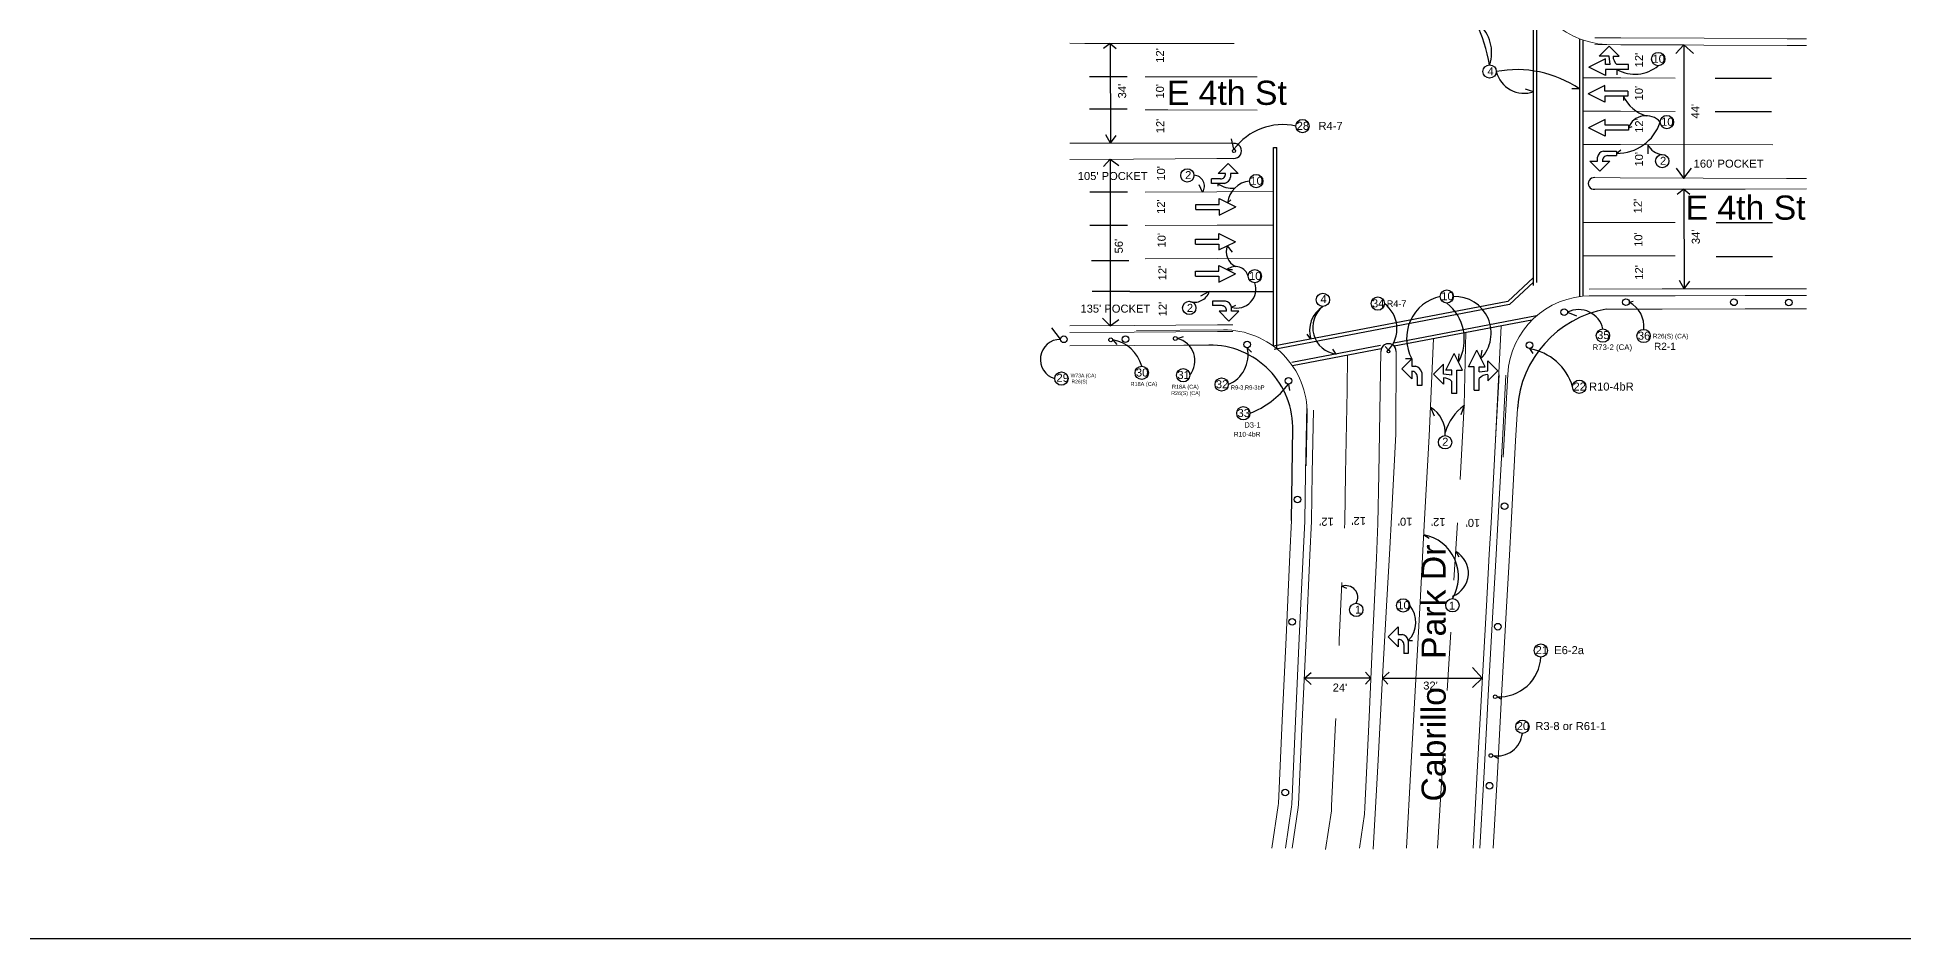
# Paper-space layout 'Layout1' of a CAD drawing. Header units: inches. Extents: x 0 to 35.9, y 0 to 23.6.
# Drawn here: x 16.697 to 20.46, y 9.178 to 10.995 of the extents above; entities that cross this region are included whole.
import ezdxf

# ---------------------------------------------------------------- set-up
doc = ezdxf.new("R2010")
doc.units = ezdxf.units.IN
doc.header["$MEASUREMENT"] = 0
doc.layers.get('0').update_dxf_attribs({"lineweight": 30})
for name, color, linetype in [('C-ROAD', 7, 'Continuous'), ('C-SIDEWALK-CURB', 92, 'Continuous'), ('SIDEWALK IN INTERSECTION', 50, 'Continuous'), ('STREET SIGNS', 7, 'Continuous')]:
    doc.layers.add(name, color=color, linetype=linetype)
doc.styles.get("Standard").update_dxf_attribs({"font": 'arial.ttf'})

# ---------------------------------------------------------------- blocks, each defined once
blk = doc.blocks.new('TITLEBLOCK ARCHD24X36')
blk.add_line((35.909, 9.5136), (0.0306, 9.5136))
at = {"ltscale": 0.125}
blk.add_lwpolyline([(0.0306, 23.9435), (35.909, 23.9435), (35.909, 9.5136), (0.0306, 9.5136)], close=True, dxfattribs=at)

psp = doc.layouts.get("Layout1")

# ---------------------------------------------------------------- linework, layer by layer
at = {"color": 7}
for p, q in [((19.8821, 10.93, 0.9536), (19.8821, 10.9189, 0.9536)), ((19.895, 10.8761), (19.895, 10.8672)), ((19.9052, 10.8126, 0.9536), (19.9126, 10.8151, 0.9536)), ((19.11, 10.7691, 0.9536), (19.1047, 10.79, 0.9536)), ((19.8811, 10.7609, 0.9536), (19.8901, 10.7678, 0.9536)), ((19.0776, 10.7004, 0.9536), (19.0776, 10.6948, 0.9536)), ((19.0968, 10.6613, 0.9536), (19.1038, 10.667, 0.9536)), ((19.0964, 10.5745, 0.9536), (19.1062, 10.562, 0.9536)), ((19.0964, 10.5267, 0.9536), (19.1073, 10.5267, 0.9536)), ((19.907, 10.461, 0.9536), (19.9149, 10.463, 0.9536)), ((19.105, 10.4508, 0.9536), (19.114, 10.4552, 0.9536)), ((19.7826, 10.4408, 0.9536), (19.8007, 10.4334, 0.9536)), ((18.76, 10.3862, 0.9536), (18.7426, 10.4091, 0.9536)), ((18.9955, 10.3878), (19.0079, 10.3918, 0.9536)), ((18.8654, 10.3851), (18.874, 10.376, 1.9072)), ((19.1367, 10.3691, 0.9536), (19.145, 10.3606, 0.9538)), ((19.4215, 10.3646, 1.8925), (19.415, 10.3717, 0.9536)), ((19.5626, 10.3409, 0.9536), (19.5638, 10.3567, 0.9536)), ((19.6078, 10.3472, 0.9536), (19.6105, 10.3643, 0.9536)), ((19.7057, 10.3676, 0.9536), (19.7123, 10.3574, 0.9536)), ((19.4683, 10.3469, 0.9536), (19.4557, 10.3469, 0.9536)), ((19.2198, 10.2958, 0.9536), (19.2219, 10.2828, 0.9536)), ((19.4613, 9.7791, 0.9536), (19.47, 9.7791, 0.9536)), ((19.6404, 9.6658, 0.9536), (19.6478, 9.6614, 0.9536)), ((19.6316, 9.5472, 0.9536), (19.6436, 9.5413, 0.9536))]:
    psp.add_line(p, q, dxfattribs=at)
for centre, radius in [((19.11, 10.7659, 1.9016), 0.00321), ((18.8615, 10.3851), 0.00388), ((18.9917, 10.3878), 0.00388), ((19.4215, 10.3618, 1.8925), 0.00285), ((19.6367, 9.6658, 0.9536), 0.00364), ((19.6279, 9.5472, 0.9536), 0.00376)]:
    psp.add_circle(centre, radius, dxfattribs=at)
for centre, radius, start, end in [((19.9182, 10.9935), 0.0731, 240.3916, 310.2025), ((19.9626, 10.9087), 0.075, 205.7448, 253.1465), ((19.9408, 10.7987), 0.0382, 41.7032, 158.6076), ((19.2081, 10.6973, 0.9536), 0.1216, 77.3688, 143.7823), ((19.8822, 10.8526), 0.0917, 269.3044, 341.9026), ((19.1062, 10.7377), 0.047, 232.5202, 276.361), ((19.1464, 10.6555), 0.0499, 95.7644, 173.3128), ((19.128, 10.5629), 0.0337, 159.7599, 243.7695), ((19.1131, 10.5062), 0.0265, 15.7849, 129.1172), ((19.116, 10.4873), 0.0381, 253.1141, 19.3976), ((19.5443, 10.3882), 0.0864, 102.45, 208.5049), ((19.5545, 10.3986), 0.074, 316.0585, 91.5873), ((19.8812, 10.4124), 0.0551, 353.7037, 62.086), ((19.3752, 10.4077), 0.0633, 317.0291, 52.8963), ((19.4816, 10.3862), 0.0928, 330.772, 51.7338), ((19.8049, 10.3958), 0.0502, 12.9568, 116.309), ((18.76, 10.3457, 0.9536), 0.0404, 89.9762, 253.6023), ((18.9853, 10.3429), 0.046, 320.858, 77.1977), ((18.854, 10.3137), 0.0723, 14.7438, 80.9144), ((19.0738, 10.3547), 0.0645, 292.5185, 12.8773), ((19.6864, 10.2581, 0.9536), 0.1112, 16.9264, 79.996), ((19.0783, 10.4022), 0.177, 291.1461, 323.0507), ((19.4242, 9.8162), 0.0524, 315.0484, 39.9607), ((19.6447, 9.7497, 0.9536), 0.084, 267.0316, 357.2282), ((19.6408, 9.5972, 0.9536), 0.0508, 259.5656, 354.0443)]:
    psp.add_arc(centre, radius, start, end, dxfattribs=at)
at = {"layer": 'C-ROAD', "color": 7, "linetype": 'Continuous', "lineweight": 0, "flags": 128}
for points, elevation in [([(20.0169, 10.9794), (19.8615, 10.9801, -0.397057), (19.6908, 11.1613), (19.6908, 11.2617)], 0.9536), ([(19.6526, 10.1484), (19.6618, 10.3154, -0.397752), (19.8289, 10.4738), (19.9997, 10.4741)], 0.9536), ([(18.9134, 10.4042), (19.0887, 10.4053, -0.421227), (19.2573, 10.2347), (19.2555, 10.1309)], 0.9549)]:
    psp.add_lwpolyline(points, format="xyb", dxfattribs=dict(at, elevation=elevation))
at = {"layer": 'C-SIDEWALK-CURB', "color": 7}
for p, q in [((18.8606, 10.9826, 2.8564), (18.8471, 10.972, 1.9031)), ((18.8606, 10.9826, 2.8564), (18.8609, 10.7815, 2.854)), ((18.8606, 10.9826, 2.8564), (18.8724, 10.9723, 1.9031)), ((20.0169, 10.9794, 0.9536), (20.0007, 10.9619, 0.9536)), ((20.0169, 10.9794, 0.9536), (20.0169, 10.7112, 0.9536)), ((20.0169, 10.9794, 0.9536), (20.0363, 10.9623, 0.9536)), ((18.8945, 10.9155, 1.9019), (18.8188, 10.9155, 1.9019)), ((20.0798, 10.9124, 1.9001), (20.1936, 10.9124, 1.9001)), ((19.7138, 10.8853, 0.9536), (19.6978, 10.8906, 0.9536)), ((19.8067, 10.891, 0.9536), (19.7912, 10.891, 0.9536)), ((18.8945, 10.8498, 1.9019), (18.8188, 10.8498, 1.9019)), ((20.0799, 10.8454, 2.8479), (20.1938, 10.8454, 2.8479)), ((18.8609, 10.7815, 2.854), (18.8513, 10.7983, 1.9031)), ((18.8609, 10.7815, 2.854), (18.8722, 10.7973, 1.9031)), ((19.9443, 10.7786, 1.9036), (19.9443, 10.7602, 1.9036)), ((18.8601, 10.7495, 0.9536), (18.8472, 10.7346, 0.9536)), ((18.8601, 10.7495, 0.9536), (18.8601, 10.4135, 0.9536)), ((18.8601, 10.7495, 0.9536), (18.8779, 10.7367, 0.9536)), ((20.0169, 10.7112, 0.9536), (20.0023, 10.731, 0.9536)), ((20.0169, 10.7112, 0.9536), (20.0323, 10.731, 0.9536)), ((19.0468, 10.6829, 0.9536), (19.0396, 10.6977, 0.9536)), ((20.0171, 10.6888, 1.9069), (20.0036, 10.6783, 0.9536)), ((20.0171, 10.6888, 1.9069), (20.0174, 10.4877, 1.9044)), ((20.0171, 10.6888, 1.9069), (20.029, 10.6785, 0.9536)), ((18.895, 10.6825, 2.8505), (18.8193, 10.6825, 2.8505)), ((18.895, 10.6154, 2.848), (18.8193, 10.6154, 2.848)), ((20.0821, 10.6219, 2.8549), (20.1959, 10.6219, 2.8549)), ((18.8981, 10.5442, 2.847), (18.8224, 10.5442, 2.847)), ((20.0821, 10.5533, 3.8014), (20.1959, 10.5533, 3.8014)), ((20.0174, 10.4877, 1.9044), (20.0079, 10.5046, 0.9536)), ((20.0174, 10.4877, 1.9044), (20.0288, 10.5036, 0.9536)), ((18.8998, 10.4823, 2.8466), (18.8241, 10.4823, 2.8466)), ((18.8998, 10.4823, 2.8466), (19.1896, 10.4823, 1.8982)), ((19.0602, 10.4823, 1.8982), (19.0424, 10.4733, 0.9536)), ((18.8601, 10.4135, 0.9536), (18.8452, 10.4288, 0.9536)), ((18.8601, 10.4135, 0.9536), (18.8775, 10.4259, 0.9536)), ((19.2648, 10.3866, 0.9536), (19.2573, 10.3964, 0.9536)), ((19.316, 10.3565, 0.9536), (19.3093, 10.3662, 0.9536)), ((19.5061, 10.2491, 0.9536), (19.5139, 10.2322, 0.9536)), ((19.5741, 10.2528, 0.9536), (19.5672, 10.2337, 0.9536)), ((19.2257, 10.0209, 1.9051), (19.2286, 10.207, 0.9549)), ((19.4926, 9.9923, 1.9006), (19.5036, 9.9855, 1.9006)), ((19.557, 9.9586, 0.9536), (19.5633, 9.9476, 0.9536)), ((19.3276, 9.8884, 0.9536), (19.337, 9.8849, 0.9536)), ((19.2522, 9.703, 0.9536), (19.2658, 9.7145, 0.0117)), ((19.3858, 9.703, 0.9536), (19.3749, 9.7156, 0.0117)), ((19.4097, 9.703, 0.9536), (19.4227, 9.7152, 2.0779)), ((19.6103, 9.703, 0.9536), (19.591, 9.7247, 0.9536)), ((19.3858, 9.703, 0.9536), (19.2522, 9.703, 0.9536)), ((19.2658, 9.6902, 0.0117), (19.2522, 9.703, 0.9536)), ((19.3858, 9.703, 0.9536), (19.3752, 9.691, 0.0117)), ((19.4097, 9.703, 0.9536), (19.6103, 9.703, 0.9536)), ((19.4204, 9.691, 2.0779), (19.4097, 9.703, 0.9536)), ((19.591, 9.6842, 0.9536), (19.6103, 9.703, 0.9536))]:
    psp.add_line(p, q, dxfattribs=at)
at = {"layer": 'C-SIDEWALK-CURB', "color": 7, "linetype": 'Continuous', "lineweight": 0}
for p, q in [((19.5535, 9.9006, 1.8981), (19.5605, 10.0165, 1.8981)), ((19.5399, 9.6782, 1.8981), (19.5471, 9.7958, 1.8981)), ((19.5206, 9.3608, 1.8981), (19.5319, 9.5469, 1.8981))]:
    psp.add_line(p, q, dxfattribs=at)
at = {"layer": 'C-SIDEWALK-CURB', "color": 7, "linetype": 'Continuous', "lineweight": 0, "extrusion": (-0.004894, -0.000778742, 0.999988), "elevation": 1.8012, "flags": 128}
psp.add_lwpolyline([(20.2732, 10.9933), (20.2343, 10.9935), (20.0667, 10.9943), (19.8991, 10.9951), (19.8465, 10.9953)], dxfattribs=at)
at = {"layer": 'C-SIDEWALK-CURB', "color": 7, "linetype": 'Continuous', "lineweight": 0, "extrusion": (-0.001282, -0.999999, 8.72413e-09), "elevation": -11.0068, "flags": 128}
for points in [[(19.0963, 1.9), (18.9628, 1.9004), (18.7952, 1.9008), (18.7651, 1.9006)], [(19.0963, 1.9045), (18.9628, 1.9049), (18.7952, 1.9053), (18.7651, 1.9051)]]:
    psp.add_lwpolyline(points, dxfattribs=at)
at = {"layer": 'C-SIDEWALK-CURB', "color": 7, "linetype": 'Continuous', "lineweight": 0, "extrusion": (-0.004894, -0.000740061, 0.999988), "elevation": 1.7927, "flags": 128}
psp.add_lwpolyline([(20.2732, 10.9795), (20.2342, 10.9797), (20.0666, 10.9805), (19.899, 10.9813), (19.8464, 10.9815)], dxfattribs=at)
at = {"layer": 'C-SIDEWALK-CURB', "color": 7, "linetype": 'Continuous', "lineweight": 0, "extrusion": (-0.004894, -0.000779165, 0.999988), "elevation": 1.7968, "flags": 128}
psp.add_lwpolyline([(20.2732, 10.9796), (20.2342, 10.9798), (20.0666, 10.9806), (19.899, 10.9814), (19.8464, 10.9816)], dxfattribs=at)
at = {"layer": 'C-SIDEWALK-CURB', "color": 7, "linetype": 'Continuous', "lineweight": 0, "extrusion": (9.78736e-11, -0.899397, 0.437133), "elevation": -8.986, "flags": 128}
psp.add_lwpolyline([(19.1569, 6.4815), (18.9768, 6.4819), (18.9308, 6.482)], dxfattribs=at)
at = {"layer": 'C-SIDEWALK-CURB', "color": 7, "linetype": 'Continuous', "lineweight": 0, "extrusion": (-0.004893, -0.000372709, 0.999988), "elevation": 1.7981, "flags": 128}
psp.add_lwpolyline([(20.0087, 10.9131), (19.8987, 10.9136), (19.8221, 10.914)], dxfattribs=at)
at = {"layer": 'C-SIDEWALK-CURB', "color": 7, "linetype": 'Continuous', "lineweight": 0, "extrusion": (-3.78353e-10, -0.899397, 0.437133), "elevation": -8.9246, "flags": 128}
psp.add_lwpolyline([(19.1569, 6.4544), (18.9768, 6.4548), (18.9308, 6.455)], dxfattribs=at)
at = {"layer": 'C-SIDEWALK-CURB', "color": 7, "linetype": 'Continuous', "lineweight": 0, "extrusion": (-0.004892, -0.000269465, 0.999988), "elevation": 1.8006, "flags": 128}
psp.add_lwpolyline([(20.0088, 10.8459), (19.8984, 10.8464), (19.8238, 10.8467)], dxfattribs=at)
at = {"layer": 'C-SIDEWALK-CURB', "color": 7, "linetype": 'Continuous', "lineweight": 0, "extrusion": (-0.001282, -0.999999, 8.72598e-09), "elevation": -10.8057, "flags": 128}
psp.add_lwpolyline([(19.0963, 1.9025), (18.9628, 1.9029), (18.7952, 1.9033), (18.7654, 1.9031)], dxfattribs=at)
at = {"layer": 'C-SIDEWALK-CURB', "color": 7, "linetype": 'Continuous', "lineweight": 0, "extrusion": (1.26344e-10, 0.715725, 0.698382), "elevation": 9.044, "flags": 128}
psp.add_lwpolyline([(-20.1962, -6.1647), (-19.889, -6.1655), (-19.8139, -6.1658)], dxfattribs=at)
at = {"layer": 'C-SIDEWALK-CURB', "color": 7, "linetype": 'Continuous', "lineweight": 0, "extrusion": (0.000496508, 0.000274097, 1), "elevation": 1.9131, "flags": 128}
psp.add_lwpolyline([(18.7783, 10.748), (18.9067, 10.7488), (19.0742, 10.7499), (19.1089, 10.7501)], dxfattribs=at)
at = {"layer": 'C-SIDEWALK-CURB', "color": 7, "linetype": 'Continuous', "lineweight": 0, "extrusion": (-0.004888, 0.000538269, 0.999988), "elevation": 1.8106, "flags": 128}
psp.add_lwpolyline([(20.2732, 10.7091), (20.2329, 10.7093), (20.0653, 10.7101), (19.8977, 10.7109), (19.8464, 10.7111)], dxfattribs=at)
at = {"layer": 'C-SIDEWALK-CURB', "color": 7, "linetype": 'Continuous', "lineweight": 0, "extrusion": (-0.001042, -3.13225e-05, 0.999999), "elevation": 1.8858, "flags": 128}
psp.add_lwpolyline([(19.8392, 10.6887), (19.9747, 10.6889), (20.1423, 10.6891), (20.2661, 10.6893)], dxfattribs=at)
at = {"layer": 'C-SIDEWALK-CURB', "color": 7, "linetype": 'Continuous', "lineweight": 0, "extrusion": (0.00049797, 4.06029e-05, 1), "elevation": 1.912, "flags": 128}
psp.add_lwpolyline([(18.9298, 10.6824), (19.0746, 10.6833), (19.1874, 10.684)], dxfattribs=at)
at = {"layer": 'C-SIDEWALK-CURB', "color": 7, "linetype": 'Continuous', "lineweight": 0, "extrusion": (3.60523e-12, 0.07937, 0.996845), "elevation": 2.7362, "flags": 128}
psp.add_lwpolyline([(-18.9308, -10.4312), (-19.076, -10.4321), (-19.1903, -10.4323)], dxfattribs=at)
at = {"layer": 'C-SIDEWALK-CURB', "color": 7, "linetype": 'Continuous', "lineweight": 0, "extrusion": (-7.89661e-11, -0.585258, 0.810847), "elevation": -4.6692, "flags": 128}
psp.add_lwpolyline([(19.8136, 9.7292), (19.9728, 9.7295), (19.9997, 9.7295)], dxfattribs=at)
at = {"layer": 'C-SIDEWALK-CURB', "color": 7, "linetype": 'Continuous', "lineweight": 0, "extrusion": (5.33684e-12, 0.07937, 0.996845), "elevation": 2.7295, "flags": 128}
psp.add_lwpolyline([(-18.9308, -10.3645), (-19.0764, -10.3654), (-19.1895, -10.3656)], dxfattribs=at)
at = {"layer": 'C-SIDEWALK-CURB', "color": 7, "linetype": 'Continuous', "lineweight": 0, "extrusion": (-9.03385e-10, -0.585258, 0.810847), "elevation": -4.6319, "flags": 128}
psp.add_lwpolyline([(19.8131, 9.6734), (19.9729, 9.6736), (19.9997, 9.6737)], dxfattribs=at)
at = {"layer": 'C-SIDEWALK-CURB', "color": 7, "linetype": 'Continuous', "lineweight": 0, "extrusion": (-0.001042, 4.72603e-05, 0.999999), "elevation": 1.8841, "flags": 128}
psp.add_lwpolyline([(19.8282, 10.4874), (19.975, 10.4876), (20.1426, 10.4879), (20.2661, 10.488)], dxfattribs=at)
at = {"layer": 'C-SIDEWALK-CURB', "color": 7, "linetype": 'Continuous', "lineweight": 0, "extrusion": (-0.001042, -2.13649e-05, 0.999999), "elevation": 1.8879, "flags": 128}
psp.add_lwpolyline([(19.8282, 10.4875), (19.975, 10.4877), (20.1426, 10.488), (20.2661, 10.4882)], dxfattribs=at)
at = {"layer": 'C-SIDEWALK-CURB', "color": 7, "linetype": 'Continuous', "lineweight": 0, "extrusion": (-0.001042, -1.76161e-06, 0.999999), "elevation": 1.8925, "flags": 128}
psp.add_lwpolyline([(19.8282, 10.4738), (19.975, 10.474), (20.1426, 10.4743), (20.2661, 10.4744)], dxfattribs=at)
at = {"layer": 'C-SIDEWALK-CURB', "color": 7, "linetype": 'Continuous', "lineweight": 0, "extrusion": (-0.001776, 0.767406, 0.641159), "elevation": 9.2085, "flags": 128}
psp.add_lwpolyline([(-19.8845, -5.2004), (-19.9972, -5.2003), (-20.1648, -5.2001), (-20.2883, -5.1999)], dxfattribs=at)
at = {"layer": 'C-SIDEWALK-CURB', "color": 7, "linetype": 'Continuous', "lineweight": 0, "extrusion": (0.000497478, 0.000119139, 1), "elevation": 1.9089, "flags": 128}
psp.add_lwpolyline([(18.7783, 10.4132), (18.9079, 10.414), (19.0755, 10.415), (19.1069, 10.4152)], dxfattribs=at)
at = {"layer": 'C-SIDEWALK-CURB', "color": 7, "linetype": 'Continuous', "lineweight": 0, "extrusion": (0.00049789, 5.33088e-05, 1), "elevation": 1.9127, "flags": 128}
psp.add_lwpolyline([(18.7783, 10.4133), (18.9079, 10.4141), (19.0755, 10.4152), (19.1069, 10.4154)], dxfattribs=at)
at = {"layer": 'C-SIDEWALK-CURB', "color": 7, "linetype": 'Continuous', "lineweight": 0, "extrusion": (0.000497862, 5.7845e-05, 1), "elevation": 1.9172, "flags": 128}
psp.add_lwpolyline([(18.7783, 10.3996), (18.908, 10.4004), (19.0756, 10.4015), (19.107, 10.4017)], dxfattribs=at)
at = {"layer": 'C-SIDEWALK-CURB', "color": 7, "linetype": 'Continuous', "lineweight": 0, "elevation": 1.8981, "flags": 128}
psp.add_lwpolyline([(19.5659, 10.1039), (19.5741, 10.2528), (19.5777, 10.4005)], dxfattribs=at)
at = {"layer": 'C-SIDEWALK-CURB', "color": 7, "linetype": 'Continuous', "lineweight": 0, "extrusion": (-0.998483, 0.055053, 0.001125), "elevation": -19.0448, "flags": 128}
psp.add_lwpolyline([(-10.4252, 1.9192), (-10.5792, 1.9201), (-10.7468, 1.9211), (-10.9143, 1.922), (-11.0187, 1.9226), (-11.0819, 1.9226), (-11.2495, 1.9226), (-11.4792, 0.975)], dxfattribs=at)
at = {"layer": 'C-SIDEWALK-CURB', "color": 7, "linetype": 'Continuous', "lineweight": 0, "extrusion": (0.006257, -0.99998, 0.000108713), "elevation": -10.255, "flags": 128}
psp.add_lwpolyline([(18.8438, 1.9084), (18.9737, 1.9083), (19.0733, 1.9083), (19.1255, 0.956)], dxfattribs=at)
at = {"layer": 'C-SIDEWALK-CURB', "color": 7, "linetype": 'Continuous', "lineweight": 0, "extrusion": (-0.998483, 0.055058, 5.50713e-10), "elevation": -19.0469, "flags": 128}
psp.add_lwpolyline([(-10.4253, 1.8933), (-10.5793, 1.8942), (-10.7469, 1.8951), (-10.9144, 1.8961), (-11.0188, 1.8967), (-11.082, 1.8967), (-11.2496, 1.8967), (-11.3804, 1.8967)], dxfattribs=at)
at = {"layer": 'C-SIDEWALK-CURB', "color": 7, "linetype": 'Continuous', "lineweight": 0, "extrusion": (-0.998483, 0.055058, 8.90147e-10), "elevation": -19.0606, "flags": 128}
psp.add_lwpolyline([(-10.4261, 1.9022), (-10.5793, 1.9031), (-10.7469, 1.9041), (-10.9144, 1.905), (-11.0188, 1.9056), (-11.082, 1.9056), (-11.2496, 1.9056), (-11.3804, 1.9056)], dxfattribs=at)
at = {"layer": 'C-SIDEWALK-CURB', "color": 7, "linetype": 'Continuous', "lineweight": 0, "extrusion": (-0.998483, 0.055058, 1.28224e-10), "elevation": -19.0874, "flags": 128}
psp.add_lwpolyline([(-10.4275, 1.9022), (-10.5793, 1.9031), (-10.7469, 1.9041), (-10.9144, 1.905), (-11.0188, 1.9056), (-11.082, 1.9056), (-11.2496, 1.9056), (-11.315, 1.9056)], dxfattribs=at)
at = {"layer": 'C-SIDEWALK-CURB', "color": 7, "linetype": 'Continuous', "lineweight": 0, "extrusion": (-3.54874e-05, -0.010721, 0.999943), "elevation": 1.7893, "flags": 128}
psp.add_lwpolyline([(19.3277, 9.9161), (19.3224, 9.8002), (19.3219, 9.7891)], dxfattribs=at)
at = {"layer": 'C-SIDEWALK-CURB', "color": 7, "linetype": 'Continuous', "lineweight": 0, "extrusion": (-0.127916, -0.004754, 0.991774), "elevation": -0.6387, "flags": 128}
psp.add_lwpolyline([(-8.8977, 19.7397), (-8.8891, 19.7389), (-8.7221, 19.7249), (-8.7123, 19.7241), (-8.6349, 19.7094)], dxfattribs=at)
at = {"layer": 'C-SIDEWALK-CURB', "color": 7, "linetype": 'Continuous', "lineweight": 0}
for points in [[(19.4578, 9.3608, 1.8971), (19.4666, 9.5219, 1.898), (19.4759, 9.6892, 1.899), (19.4851, 9.8566, 1.8999), (19.4908, 9.9608, 1.9006), (19.4943, 10.0239, 1.9006), (19.5036, 10.1912, 1.9006), (19.5119, 10.3876, 1.8961)], [(19.3385, 10.3541, 0.9491), (19.3379, 10.2829, 0.9491), (19.3349, 10.1154, 0.9491), (19.3332, 10.0175, 1.8975), (19.3327, 10.0059, 1.8974)], [(19.4059, 10.3618, 1.8925), (19.4049, 10.2817, 0.9478), (19.4019, 10.1142, 0.9478), (19.4002, 10.0153, 1.8962), (19.397, 9.9448, 1.8954), (19.3893, 9.7774, 1.8937), (19.3816, 9.61, 1.8919), (19.3739, 9.4426, 1.8901), (19.3733, 9.4293, 1.89), (19.363, 9.3608, 1.8883)], [(19.3905, 9.3583, 1.8957), (19.3997, 9.5256, 1.8967), (19.4089, 9.6929, 1.8976), (19.4182, 9.8603, 1.8986), (19.4239, 9.9645, 1.8992), (19.4274, 10.0276, 1.8992), (19.4366, 10.1949, 1.8992), (19.4371, 10.3618, 1.8925)], [(19.2566, 10.2534, 0.9567), (19.2542, 10.1168, 0.9567), (19.2525, 10.02, 1.9051), (19.2494, 9.9516, 1.9044), (19.2417, 9.7842, 1.9026), (19.234, 9.6168, 1.9008), (19.2263, 9.4494, 1.899), (19.226, 9.4437, 1.8989), (19.2136, 9.3608, 1.8968)], [(19.2701, 10.2436, 0.9478), (19.2679, 10.1165, 0.9478), (19.2662, 10.0196, 1.8962), (19.263, 9.9509, 1.8954), (19.2553, 9.7835, 1.8937), (19.2476, 9.6161, 1.8919), (19.2399, 9.4487, 1.8901), (19.2397, 9.4424, 1.89), (19.2274, 9.3608, 1.8879)], [(19.2701, 10.2436, 0.9522), (19.2679, 10.1165, 0.9522), (19.2662, 10.0196, 1.9007), (19.263, 9.9509, 1.8999), (19.2553, 9.7835, 1.8981), (19.2476, 9.6161, 1.8963), (19.2399, 9.4487, 1.8946), (19.2397, 9.4424, 1.8944), (19.2274, 9.3608, 1.8924)], [(19.2257, 10.0209, 1.9051), (19.2226, 9.9528, 1.9044), (19.2149, 9.7854, 1.9026), (19.2072, 9.618, 1.9008), (19.1995, 9.4506, 1.899), (19.1993, 9.4463, 1.8989), (19.1865, 9.3608, 1.8967)]]:
    psp.add_polyline3d(points, dxfattribs=at)
at = {"layer": 'C-SIDEWALK-CURB', "color": 7}
for centre, radius in [((19.9654, 10.9511), 0.0134), ((19.6254, 10.9259, 0.9536), 0.0134), ((19.9828, 10.8241), 0.0134), ((19.2481, 10.8159, 0.9536), 0.0134), ((19.0159, 10.7166, 0.9536), 0.0134), ((19.9734, 10.7455, 0.9536), 0.0134), ((19.1548, 10.7051), 0.0134), ((19.152, 10.5134), 0.0134), ((19.0199, 10.4494, 0.9536), 0.0134), ((19.2892, 10.4658, 0.9536), 0.0134), ((19.4, 10.4582), 0.0134), ((19.5391, 10.4725), 0.0134), ((19.9003, 10.461, 0.9536), 0.0067), ((20.118, 10.4608, 0.9536), 0.0067), ((20.2286, 10.4602, 0.9536), 0.0067), ((19.7759, 10.4408, 0.9536), 0.0067), ((18.7668, 10.3862, 0.9536), 0.0067), ((18.8911, 10.3863, 0.9536), 0.0067), ((19.8538, 10.3936), 0.0134), ((19.9359, 10.3929), 0.0134), ((19.1367, 10.3758, 0.9536), 0.0067), ((19.7057, 10.3743, 0.9536), 0.0067), ((18.762, 10.307, 0.9536), 0.0134), ((18.9239, 10.3187), 0.0134), ((19.0076, 10.3138), 0.0134), ((19.0851, 10.2951), 0.0134), ((19.2198, 10.3025, 0.9536), 0.0067), ((19.8062, 10.2905, 0.9536), 0.0134), ((19.1288, 10.2371), 0.0134), ((19.5355, 10.1786, 0.9536), 0.0134), ((19.2381, 10.0635, 0.9536), 0.0067), ((19.6556, 10.05, 0.9536), 0.0067), ((19.451, 9.8498), 0.0134), ((19.5504, 9.8501, 0.9536), 0.0134), ((19.2272, 9.8166, 0.9536), 0.0067), ((19.3565, 9.8408, 0.9536), 0.0134), ((19.6419, 9.807, 0.9536), 0.0067), ((19.7286, 9.759, 0.9536), 0.0134), ((19.6914, 9.6053, 0.9536), 0.0134), ((19.625, 9.4865, 0.9536), 0.0067), ((19.2134, 9.4727, 0.9536), 0.0067)]:
    psp.add_circle(centre, radius, dxfattribs=at)
for centre, radius, start, end in [((19.2069, 10.8565, 0.9536), 0.4266, 11.1893, 35.3038), ((19.5506, 10.9641, 0.9536), 0.0788, 341.6548, 48.5597), ((19.6803, 10.7043, 0.9536), 0.2254, 55.9029, 100.5937), ((19.6949, 10.9399, 0.9536), 0.0578, 194.0628, 289.133), ((19.9756, 10.7934, 0.9536), 0.0346, 205.4209, 266.3812), ((19.0289, 10.6951, 0.9536), 0.0216, 325.7874, 89.0112), ((19.8361, 10.7003, 1.9018), 0.0118, 84.0758, 275.7274), ((19.0303, 10.4927, 0.9536), 0.0317, 250.6793, 340.7887), ((19.3201, 10.4035, 0.9536), 0.0578, 122.3087, 197.0099), ((19.3226, 10.41, 0.9536), 0.0539, 128.3256, 262.9292), ((19.8987, 10.2327, 1.898), 0.2177, 100.141, 176.2487), ((19.061, 10.207, 0.9549), 0.1676, 358.2288, 90.4898), ((19.4215, 10.3618, 1.8925), 0.0156, 359.5492, 180), ((19.4773, 10.1981, 0.9536), 0.0585, 353.9556, 60.5462), ((19.6318, 10.1717, 0.9536), 0.0996, 125.4144, 164.5968), ((19.4762, 9.9076, 2.8475), 0.0863, 329.2577, 79.0304), ((19.5327, 9.915, 0.9536), 0.0499, 290.9883, 60.8305), ((19.3357, 9.866, 0.9536), 0.0238, 330.4482, 109.8946)]:
    psp.add_arc(centre, radius, start, end, dxfattribs=at)
psp.add_point((20.0169, 10.7112, 0.9536), dxfattribs=at)
at = {"layer": 'SIDEWALK IN INTERSECTION', "color": 7}
for p, q in [((19.7138, 10.4948, 0.9536), (19.7138, 11.0237, 0.9536)), ((19.7205, 10.5008, 0.9536), (19.7205, 11.0237, 0.9536)), ((19.8067, 10.992, 0.9536), (19.8067, 10.4723, 0.9536)), ((19.8134, 10.9896, 0.9536), (19.8134, 10.4731, 0.9536)), ((19.1896, 10.3723, 0.9536), (19.1896, 10.7726, 0.9536)), ((19.1896, 10.7726, 0.9536), (19.1963, 10.7726, 0.9536)), ((19.1963, 10.367, 0.9536), (19.1963, 10.7726, 0.9536)), ((19.6621, 10.4624, 0.9536), (19.7138, 10.5105, 0.9536)), ((19.6653, 10.4562, 0.9536), (19.7138, 10.5014, 0.9536)), ((19.6621, 10.4624, 0.9536), (19.1896, 10.3723, 0.9536)), ((19.6653, 10.4562, 0.9536), (19.1909, 10.3657, 0.9536)), ((19.7202, 10.4336, 0.9536), (19.432, 10.3786, 0.9536)), ((19.7107, 10.4249, 0.9536), (19.4332, 10.3721, 0.9536)), ((19.4055, 10.3736, 0.9536), (19.2265, 10.3394, 0.9536)), ((19.4068, 10.367, 0.9536), (19.2277, 10.3329, 0.9536))]:
    psp.add_line(p, q, dxfattribs=at)
psp.add_arc((19.11, 10.7659, 1.9016), 0.0153, 266.7448, 93.4495, dxfattribs=at)
at = {"layer": 'STREET SIGNS', "color": 7}
for p, q in [((19.8587, 10.9518, 0.9536), (19.8251, 10.935, 0.9536)), ((19.8465, 10.9571, 0.9536), (19.8666, 10.9772, 0.9536)), ((19.8666, 10.9571, 0.9536), (19.8465, 10.9571, 0.9536)), ((19.8587, 10.94, 0.9536), (19.8587, 10.9518, 0.9536)), ((19.8666, 10.9772, 0.9536), (19.8867, 10.9571, 0.9536)), ((19.8687, 10.94, 0.9536), (19.8666, 10.9571, 0.9536)), ((19.8742, 10.9571, 0.9536), (19.8867, 10.9571, 0.9536)), ((19.8587, 10.9182, 0.9536), (19.8251, 10.935, 0.9536)), ((19.8687, 10.94, 0.9536), (19.8587, 10.94, 0.9536)), ((19.8587, 10.93, 0.9536), (19.8587, 10.9182, 0.9536)), ((19.9056, 10.93, 0.9536), (19.8587, 10.93, 0.9536)), ((19.9056, 10.94, 0.9536), (19.8817, 10.94, 0.9536)), ((19.9056, 10.94, 0.9536), (19.8817, 10.94, 0.9536)), ((19.9056, 10.93, 0.9536), (19.9056, 10.94, 0.9536)), ((19.8574, 10.8979, 0.9536), (19.8239, 10.8812, 0.9536)), ((19.8574, 10.8644, 0.9536), (19.8239, 10.8812, 0.9536)), ((19.8574, 10.8862, 0.9536), (19.8574, 10.8979, 0.9536)), ((19.9043, 10.8862, 0.9536), (19.8574, 10.8862, 0.9536)), ((19.8574, 10.8761, 0.9536), (19.8574, 10.8644, 0.9536)), ((19.9043, 10.8761, 0.9536), (19.8574, 10.8761, 0.9536)), ((19.9043, 10.8862, 0.9536), (19.9043, 10.8761, 0.9536)), ((19.8583, 10.8294, 0.9536), (19.8248, 10.8126, 0.9536)), ((19.8583, 10.7959, 0.9536), (19.8248, 10.8126, 0.9536)), ((19.8583, 10.8177, 0.9536), (19.8583, 10.8294, 0.9536)), ((19.9052, 10.8177, 0.9536), (19.8583, 10.8177, 0.9536)), ((19.8583, 10.8076, 0.9536), (19.8583, 10.7959, 0.9536)), ((19.9052, 10.8076, 0.9536), (19.8583, 10.8076, 0.9536)), ((19.9052, 10.8177, 0.9536), (19.9052, 10.8076, 0.9536)), ((19.8549, 10.7654, 0.9536), (19.8811, 10.7654, 0.9536)), ((19.8811, 10.7654, 0.9536), (19.8811, 10.7564, 0.9536)), ((19.098, 10.7407, 0.9536), (19.0779, 10.7206, 0.9536)), ((19.1182, 10.7206, 0.9536), (19.098, 10.7407, 0.9536)), ((19.8275, 10.7453, 0.9536), (19.8476, 10.7252, 0.9536)), ((19.8275, 10.7453, 0.9536), (19.8426, 10.7453, 0.9536)), ((19.8426, 10.7453, 0.9536), (19.8426, 10.753, 0.9536)), ((19.8476, 10.7252, 0.9536), (19.8677, 10.7453, 0.9536)), ((19.8526, 10.7453, 0.9536), (19.8526, 10.7455, 0.9536)), ((19.8526, 10.7453, 0.9536), (19.8677, 10.7453, 0.9536)), ((19.8631, 10.7564, 0.9536), (19.8811, 10.7564, 0.9536)), ((19.0645, 10.7004, 0.9536), (19.0645, 10.7094, 0.9536)), ((19.0826, 10.7094, 0.9536), (19.0645, 10.7094, 0.9536)), ((19.0907, 10.7004, 0.9536), (19.0645, 10.7004, 0.9536)), ((19.093, 10.7206, 0.9536), (19.0779, 10.7206, 0.9536)), ((19.093, 10.7206, 0.9536), (19.093, 10.7203, 0.9536)), ((19.1182, 10.7206, 0.9536), (19.1031, 10.7206, 0.9536)), ((19.1031, 10.7206, 0.9536), (19.1031, 10.7128, 0.9536)), ((19.0332, 10.6479, 0.9536), (19.0332, 10.658, 0.9536)), ((19.0332, 10.658, 0.9536), (19.0801, 10.658, 0.9536)), ((19.0801, 10.658, 0.9536), (19.0801, 10.6697, 0.9536)), ((19.0801, 10.6697, 0.9536), (19.1136, 10.6529, 0.9536)), ((19.0801, 10.6362, 0.9536), (19.1136, 10.6529, 0.9536)), ((19.0332, 10.6479, 0.9536), (19.0801, 10.6479, 0.9536)), ((19.0801, 10.6479, 0.9536), (19.0801, 10.6362, 0.9536)), ((19.0327, 10.5779, 0.9536), (19.0327, 10.5879, 0.9536)), ((19.0327, 10.5879, 0.9536), (19.0796, 10.5879, 0.9536)), ((19.0327, 10.5779, 0.9536), (19.0796, 10.5779, 0.9536)), ((19.0796, 10.5879, 0.9536), (19.0796, 10.5997, 0.9536)), ((19.0796, 10.5997, 0.9536), (19.1131, 10.5829, 0.9536)), ((19.0796, 10.5662, 0.9536), (19.1131, 10.5829, 0.9536)), ((19.0796, 10.5779, 0.9536), (19.0796, 10.5662, 0.9536)), ((19.0327, 10.5133, 0.9536), (19.0327, 10.5234, 0.9536)), ((19.0327, 10.5234, 0.9536), (19.0796, 10.5234, 0.9536)), ((19.0327, 10.5133, 0.9536), (19.0796, 10.5133, 0.9536)), ((19.0796, 10.5234, 0.9536), (19.0796, 10.5351, 0.9536)), ((19.0796, 10.5351, 0.9536), (19.1131, 10.5184, 0.9536)), ((19.0796, 10.5016, 0.9536), (19.1131, 10.5184, 0.9536)), ((19.0796, 10.5133, 0.9536), (19.0796, 10.5016, 0.9536)), ((19.0664, 10.4632, 0.9536), (19.0664, 10.4543, 0.9536)), ((19.0926, 10.4632, 0.9536), (19.0664, 10.4632, 0.9536)), ((19.0845, 10.4543, 0.9536), (19.0664, 10.4543, 0.9536)), ((19.0999, 10.423, 0.9536), (19.0798, 10.4431, 0.9536)), ((19.0949, 10.4431, 0.9536), (19.0798, 10.4431, 0.9536)), ((19.0949, 10.4431, 0.9536), (19.0949, 10.4434, 0.9536)), ((19.12, 10.4431, 0.9536), (19.0999, 10.423, 0.9536)), ((19.105, 10.4431, 0.9536), (19.105, 10.4508, 0.9536)), ((19.12, 10.4431, 0.9536), (19.105, 10.4431, 0.9536)), ((19.5374, 10.3241, 0.9536), (19.5542, 10.3577, 0.9536)), ((19.571, 10.3241, 0.9536), (19.5542, 10.3577, 0.9536)), ((19.5827, 10.3305, 0.9536), (19.5994, 10.364, 0.9536)), ((19.6162, 10.3305, 0.9536), (19.5994, 10.364, 0.9536)), ((19.4683, 10.3469, 0.9536), (19.4482, 10.3268, 0.9536)), ((19.4482, 10.3268, 0.9536), (19.4683, 10.3067, 0.9536)), ((19.4683, 10.3469, 0.9536), (19.4683, 10.3318, 0.9536)), ((19.4683, 10.3318, 0.9536), (19.4761, 10.3318, 0.9536)), ((19.4683, 10.3218, 0.9536), (19.4683, 10.3067, 0.9536)), ((19.4683, 10.3218, 0.9536), (19.4686, 10.3218, 0.9536)), ((19.4795, 10.3113, 0.9536), (19.4795, 10.2933, 0.9536)), ((19.4884, 10.3194, 0.9536), (19.4884, 10.2933, 0.9536)), ((19.5321, 10.3363, 0.9536), (19.512, 10.3162, 0.9536)), ((19.512, 10.3162, 0.9536), (19.5321, 10.2961, 0.9536)), ((19.5321, 10.3162, 0.9536), (19.5321, 10.3363, 0.9536)), ((19.5492, 10.3141, 0.9536), (19.5321, 10.3162, 0.9536)), ((19.5492, 10.3241, 0.9536), (19.5374, 10.3241, 0.9536)), ((19.5492, 10.3141, 0.9536), (19.5492, 10.3241, 0.9536)), ((19.5592, 10.3241, 0.9536), (19.571, 10.3241, 0.9536)), ((19.5592, 10.2772, 0.9536), (19.5592, 10.3241, 0.9536)), ((19.5944, 10.3305, 0.9536), (19.5827, 10.3305, 0.9536)), ((19.5944, 10.2836, 0.9536), (19.5944, 10.3305, 0.9536)), ((19.6044, 10.3305, 0.9536), (19.6162, 10.3305, 0.9536)), ((19.6044, 10.3204, 0.9536), (19.6044, 10.3305, 0.9536)), ((19.6044, 10.3204, 0.9536), (19.6215, 10.3225, 0.9536)), ((19.6215, 10.3225, 0.9536), (19.6215, 10.3426, 0.9536)), ((19.6215, 10.3426, 0.9536), (19.6416, 10.3225, 0.9536)), ((19.6416, 10.3225, 0.9536), (19.6215, 10.3024, 0.9536)), ((19.6215, 10.3149, 0.9536), (19.6215, 10.3024, 0.9536)), ((19.4884, 10.2933, 0.9536), (19.4795, 10.2933, 0.9536)), ((19.5321, 10.3086, 0.9536), (19.5321, 10.2961, 0.9536)), ((19.5492, 10.2772, 0.9536), (19.5492, 10.3011, 0.9536)), ((19.5492, 10.2772, 0.9536), (19.5492, 10.3011, 0.9536)), ((19.5592, 10.2772, 0.9536), (19.5492, 10.2772, 0.9536)), ((19.5944, 10.2836, 0.9536), (19.6044, 10.2836, 0.9536)), ((19.6044, 10.2836, 0.9536), (19.6044, 10.3074, 0.9536)), ((19.6044, 10.2836, 0.9536), (19.6044, 10.3074, 0.9536)), ((19.4412, 9.8066, 0.9536), (19.4211, 9.7865, 0.9536)), ((19.4211, 9.7865, 0.9536), (19.4412, 9.7664, 0.9536)), ((19.4412, 9.8066, 0.9536), (19.4412, 9.7915, 0.9536)), ((19.4412, 9.7915, 0.9536), (19.4489, 9.7915, 0.9536)), ((19.4412, 9.7815, 0.9536), (19.4412, 9.7664, 0.9536)), ((19.4412, 9.7815, 0.9536), (19.4414, 9.7815, 0.9536)), ((19.4523, 9.771, 0.9536), (19.4523, 9.753, 0.9536)), ((19.4613, 9.753, 0.9536), (19.4523, 9.753, 0.9536)), ((19.4613, 9.7791, 0.9536), (19.4613, 9.753, 0.9536))]:
    psp.add_line(p, q, dxfattribs=at)
for centre, radius, start, end in [((19.8985, 10.9576, 0.9536), 0.0243, 181.1927, 226.2918), ((19.8574, 10.7506, 0.9536), 0.015, 99.372, 170.6298), ((19.8631, 10.746, 0.9536), 0.0104, 90, 182.5066), ((19.0826, 10.7198, 0.9536), 0.0104, 270, 2.5066), ((19.0882, 10.7153, 0.9536), 0.015, 279.372, 350.6298), ((19.0901, 10.4484, 0.9536), 0.015, 9.3702, 80.628), ((19.0845, 10.4438, 0.9536), 0.0104, 357.4934, 90), ((19.469, 10.3113, 0.9536), 0.0104, 0, 92.5066), ((19.4736, 10.317, 0.9536), 0.015, 9.372, 80.6298), ((19.622, 10.2907, 0.9536), 0.0243, 91.1927, 136.2918), ((19.5316, 10.2843, 0.9536), 0.0243, 43.7082, 88.8073), ((19.4465, 9.7767, 0.9536), 0.015, 9.372, 80.6298), ((19.4419, 9.771, 0.9536), 0.0104, 0, 92.5066)]:
    psp.add_arc(centre, radius, start, end, dxfattribs=at)

# ---------------------------------------------------------------- block references
psp.add_blockref('TITLEBLOCK ARCHD24X36', (-0.0114, -0.3354))

# ---------------------------------------------------------------- texts
at = {"color": 7, "linetype": 'Continuous', "attachment_point": 1}
for s, insert, char_height, width in [('R4-7\\P', (19.418, 10.4646, 0.9536), 0.01304, 0.039218), ('R26(S) (CA)', (19.9542, 10.3973, 0.9536), 0.009334, 0.073868), ('R73-2 (CA) ', (19.8329, 10.3759, 0.9536), 0.011288, 0.081956), ('R2-1', (19.9569, 10.3792, 0.9536), 0.01439, 0.040352), ('R18A (CA)\\P', (18.9013, 10.3002, 0.9536), 0.00798, 0.055409), ('R26(S) (CA)\\P', (18.9834, 10.2815, 0.9536), 0.007684, 0.060833), ('R18A (CA)\\P', (18.985, 10.2946, 0.9536), 0.00798, 0.055409), ('R9-3,R9-3bP ', (19.1036, 10.2932, 0.9536), 0.00834, 0.080571), ('R10-4bR\\P', (19.1096, 10.1997, 0.9536), 0.00964, 0.055409), ('D3-1', (19.131, 10.2191, 0.9536), 0.01079, 0.030318)]:
    psp.add_mtext(s, dxfattribs=dict(at, insert=insert, char_height=char_height, width=width))
at = {"layer": 'C-SIDEWALK-CURB', "color": 7, "linetype": 'Continuous', "attachment_point": 1}
for s, insert, char_height, width, rotation in [("12'", (18.9527, 10.9436, 0.9536), 0.01613, 2.33897, 90), ("12'", (19.9185, 10.9343, 0.9536), 0.01613, 2.33897, 90), ("34'", (18.8764, 10.8718, 1.9031), 0.01613, 2.33897, 90), ("10'", (18.9526, 10.8714, 0.9536), 0.01613, 2.33897, 90), ("10'", (19.9183, 10.8676, 0.9536), 0.01613, 2.33897, 90), ("44'", (20.0318, 10.8312, 0.9536), 0.01613, 2.33897, 90), ("12'", (18.9531, 10.8015, 0.9536), 0.01613, 2.33897, 90), ("12'", (19.9188, 10.8023, 0.9536), 0.01613, 2.33897, 90), ("10'", (19.9185, 10.7344, 0.9536), 0.01613, 2.33897, 90), ("10'", (18.9548, 10.706, 0.9536), 0.01613, 2.33897, 90), ('2', (19.969, 10.7541, 0.9536), 0.0161, 2.33897, 359.3421), ("12'", (18.9547, 10.6389, 0.9536), 0.01613, 2.33897, 90), ("12'", (19.9159, 10.6401, 0.9536), 0.01613, 2.33897, 90), ("56'", (18.8697, 10.5593, 1.9031), 0.01613, 2.33897, 90), ("10'", (18.956, 10.5712, 0.9536), 0.01613, 2.33897, 90), ("10'", (19.9172, 10.5725, 0.9536), 0.01613, 2.33897, 90), ("34'", (20.033, 10.578, 0.9536), 0.01613, 2.33897, 90), ("12'", (18.9575, 10.5051, 0.9536), 0.01613, 2.33897, 90), ("12'", (19.9186, 10.5063, 0.9536), 0.01613, 2.33897, 90), ("12'", (18.9581, 10.4325, 0.9536), 0.01613, 2.33897, 90), ("12'", (19.3111, 10.0103, 0.9536), 0.01613, 2.33897, 180), ("12'", (19.3761, 10.0119, 0.9536), 0.01613, 2.33897, 180), ("10'", (19.4697, 10.0105, 0.9536), 0.01613, 2.33897, 180), ("12'", (19.5365, 10.0097, 0.9536), 0.01613, 2.33897, 180), ("10'", (19.6064, 10.0082, 0.9536), 0.01613, 2.33897, 180), ('Cabrillo   Park Dr', (19.4881, 9.4546, 0.9536), 0.048706, 7.061751, 90)]:
    psp.add_mtext(s, dxfattribs=dict(at, insert=insert, char_height=char_height, width=width, rotation=rotation))
for s, insert, char_height, width in [('10', (19.9537, 10.9597), 0.01613, 2.33897), ('4', (19.621, 10.9345, 0.9536), 0.0161, 2.33897), ('E 4th St', (18.9745, 10.9074, 0.9536), 0.04871, 7.061751), ('28   R4-7\\P', (19.2364, 10.8245, 0.9536), 0.01613, 4.758466), ('10', (19.9711, 10.8327), 0.01613, 2.33897), ('2', (19.0114, 10.7252, 0.9536), 0.0161, 2.33897), ("160' POCKET", (20.0367, 10.7483, 0.9536), 0.016132, 2.33897), ("105' POCKET", (18.795, 10.7234, 0.9536), 0.016132, 2.33897), ('10', (19.143, 10.7137), 0.01613, 2.33897), ('E 4th St', (20.0203, 10.676, 0.9536), 0.04871, 7.061751), ('10', (19.1403, 10.522), 0.01613, 2.33897), ('4', (19.2844, 10.4754, 0.9536), 0.0161, 2.33897), ('34', (19.3882, 10.4667), 0.01613, 2.33897), ('10', (19.5278, 10.4812), 0.01613, 2.33897), ("135' POCKET", (18.8004, 10.4561, 0.9536), 0.016132, 2.33897), ('2', (19.0151, 10.4576, 0.9536), 0.0161, 2.33897), ('35', (19.8421, 10.4028), 0.01613, 2.33897), ('36', (19.9242, 10.4015), 0.01613, 2.33897), ('29', (18.752, 10.3167), 0.01613, 2.33897), ('W73A (CA)', (18.7807, 10.3168, 0.9536), 0.00727, 1.054339), ('30', (18.9122, 10.3273), 0.01613, 2.33897), ('31', (18.9959, 10.3224), 0.01613, 2.33897), ('R26(S)', (18.7823, 10.3047, 0.9536), 0.00727, 1.054339), ('32', (19.0734, 10.3037), 0.01613, 2.33897), ('22 R10-4bR\\P', (19.7944, 10.299, 0.9536), 0.01613, 4.758466), ('33', (19.1171, 10.2457), 0.01613, 2.33897), ('2', (19.5297, 10.1878, 0.9536), 0.0161, 2.33897), ('10', (19.4392, 9.8584), 0.01613, 2.33897), ('1', (19.354, 9.8495, 0.9536), 0.0161, 2.33897), ('1', (19.5432, 9.8574, 0.9536), 0.0161, 2.33897), ('21  E6-2a', (19.718, 9.7678, 0.9536), 0.01613, 2.33897), ("24'", (19.309, 9.6924, 0.0117), 0.01613, 2.33897), ("32'", (19.4915, 9.6964, 0.0117), 0.01613, 2.33897), ('20  R3-8 or R61-1', (19.68, 9.6148, 0.9536), 0.016132, 2.33897)]:
    psp.add_mtext(s, dxfattribs=dict(at, insert=insert, char_height=char_height, width=width))

doc.saveas('drawing.dxf')
